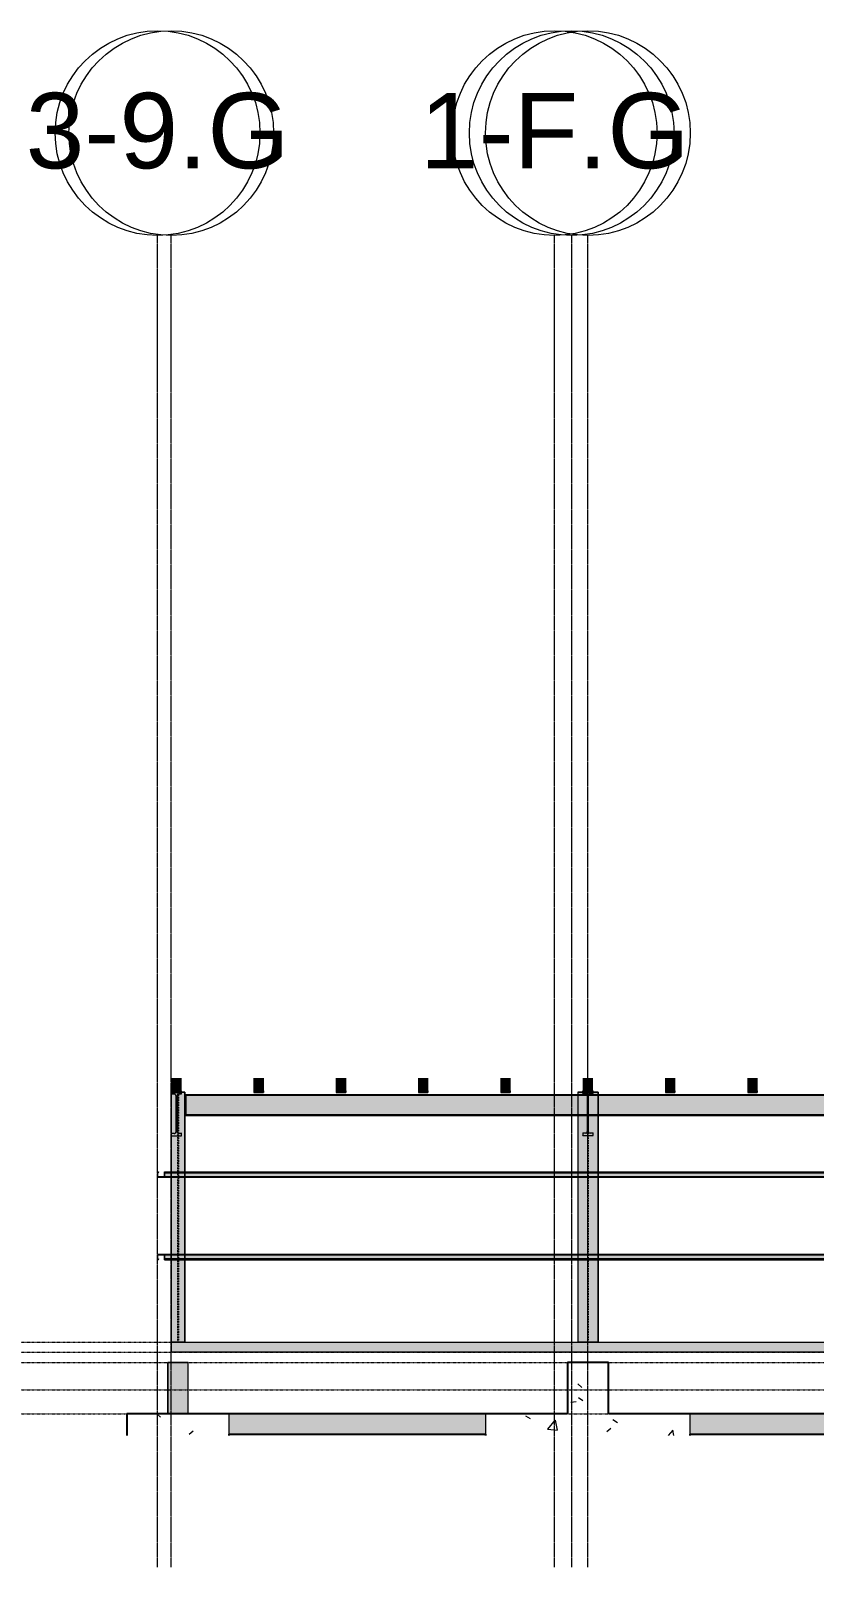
# Model space of a CAD drawing. Header units: inches. Extents: x 21954 to 47768, y -132 to 769.
# Drawn here: x 38841 to 39300, y -132 to 769 of the extents above; entities that cross this region are included whole.
import ezdxf

# ---------------------------------------------------------------- set-up
doc = ezdxf.new("R2010")
doc.units = ezdxf.units.IN
doc.header["$MEASUREMENT"] = 0
for name, pattern in [('Grid Line 1_2_', [0.875, 0.5, -0.125, 0.125, -0.125]), ('Grid Line 1_4_', [0.4375, 0.25, -0.0625, 0.0625, -0.0625]), ('Hidden 1_8_', [0.1875, 0.125, -0.0625])]:
    doc.linetypes.add(name, pattern=pattern)
for name, color, linetype, lineweight in [('A-FLOR-LEVL', 51, 'Continuous', 9), ('C-BLDG-PADS', 91, 'Continuous', 9), ('S-BEAM', 12, 'Continuous', 9), ('S-COLS', 52, 'Continuous', 9), ('S-FNDN', 32, 'Continuous', 9), ('S-GRID', 1, 'Continuous', 9), ('S-GRID-IDEN', 1, 'Continuous', 9)]:
    doc.layers.add(name, color=color, linetype=linetype, lineweight=lineweight)
doc.styles.add('Arial', font='arial.ttf', dxfattribs={"height": 44.258982})
pattern_1 = [(50, (22044.686, 94.936), (68.8574, -6.024), [7.2, -79.2]), (355, (22044.686, 94.936), (-13.32, 72.2107), [5.76, -63.36]), (100.451, (22050.424, 94.434), (55.5375, 66.1862), [6.119, -67.31]), (46.184, (22044.69, 114.14), (102.455, -15.8907), [10.8, -118.8]), (96.636, (22053.22, 112.81), (89.727, 93.5155), [9.179, -100.964]), (351.184, (22044.69, 114.14), (89.728, 93.515), [8.64, -95.04]), (21, (22054.286, 109.336), (57.3035, -38.6515), [7.2, -79.2]), (326, (22054.286, 109.336), (23.3584, 69.6146), [5.76, -63.36]), (71.451, (22059.06, 106.115), (80.662, 30.9626), [6.119, -67.31]), (37.5, (22044.686, 94.936), (1.16763, 31.95777), [3.168, -59.424, 3.168, -61.152, -63.6]), (37.5, (22044.686, 94.936), (1.16763, 31.95777), [-126.912, 3.168, -60.432]), (7.5, (22044.686, 94.936), (25.2549, 37.8634), [3.168, -33.504, 3.168, -57.984, -24.24]), (7.5, (22044.686, 94.936), (25.2549, 37.8634), [-97.824, 3.168, -21.072]), (327.5, (22023.278, 94.936), (51.24736, -2.1653), [3.168, -20.832, 3.168, -71.712, -99.36]), (327.5, (22023.278, 94.936), (51.24736, -2.1653), [-98.88, 3.168, -96.192]), (317.5, (22013.68, 94.936), (55.9863, 9.61), [3.168, -28.032, 3.168, -46.56, -70.56]), (317.5, (22013.68, 94.936), (55.9863, 9.61), [-80.928, 3.168, -67.392])]

# ---------------------------------------------------------------- blocks, each defined once
blk = doc.blocks.new('Grid - Grid Head - Circle-13776-Structural - Elevation - West')
at = {"layer": 'S-GRID-IDEN', "color": 250}
blk.add_circle((21143.8, 708.66), 60, dxfattribs=at)
blk = doc.blocks.new('Struct_Sports Complex_2015_rvt-4-Structural - Elevation - West')
at = {"layer": 'S-FNDN', "lineweight": 5, "transparency": 33554596}
blk.add_hatch(color=9, dxfattribs=at).paths.add_polyline_path([(20909.55, -42), (20909.55, -12), (20897.55, -12), (20897.55, -42)], flags=0)
at = {"layer": 'S-FNDN'}
h = blk.add_hatch(dxfattribs=at)
h.set_pattern_fill('FP_8', color=256, style=0, pattern_type=2)
h.set_pattern_definition(pattern_1)
h.paths.add_polyline_path([(21131.8, -42), (21155.8, -42), (21155.8, -12), (21131.8, -12)], flags=0)
h = blk.add_hatch(dxfattribs=at)
h.set_pattern_fill('FP_8', color=256, style=0, pattern_type=2)
h.set_pattern_definition(pattern_1)
h.paths.add_polyline_path([(20873.55, -54.82), (20933.55, -54.82), (20933.55, -42), (20873.55, -42)], flags=0)
h = blk.add_hatch(dxfattribs=at)
h.set_pattern_fill('FP_8', color=256, style=0, pattern_type=2)
h.set_pattern_definition(pattern_1)
h.paths.add_polyline_path([(20933.55, -54), (21083.8, -54), (21083.8, -42), (20933.55, -42)], flags=0)
h.paths.add_polyline_path([(22753.3, -54), (22753.3, -42), (22561.05, -42), (22561.05, -54), (22724.17, -54)], flags=0)
h.paths.add_polyline_path([(21325.05, -54), (21325.05, -42), (21203.8, -42), (21203.8, -54)], flags=0)
h.paths.add_polyline_path([(22414.3, -54), (22525.05, -54), (22525.05, -42), (22368.05, -42), (22368.05, -54)], flags=0)
h.paths.add_polyline_path([(21445.05, -54), (21566.3, -54), (21566.3, -42), (21445.05, -42)], flags=0)
h.paths.add_polyline_path([(22332.05, -54), (22332.05, -42), (22168.8, -42), (22168.8, -54), (22259.36, -54)], flags=0)
h.paths.add_polyline_path([(21686.3, -54), (21807.55, -54), (21807.55, -42), (21686.3, -42)], flags=0)
h.paths.add_polyline_path([(21949.49, -54), (22048.8, -54), (22048.8, -42), (21927.55, -42), (21927.55, -54)], flags=0)
h = blk.add_hatch(dxfattribs=at)
h.set_pattern_fill('FP_8', color=256, style=0, pattern_type=2)
h.set_pattern_definition(pattern_1)
h.paths.add_polyline_path([(21083.8, -54.82), (21203.8, -54.82), (21203.8, -42), (21083.8, -42), (21083.8, -54)], flags=0)
at = {"layer": 'A-FLOR-LEVL', "linetype": 'Grid Line 1_4_'}
for p, q in [((20313.23, 0), (22776.96, 0)), ((20313.23, -6), (22776.96, -6)), ((20313.23, -12), (22772.52, -12)), ((20313.23, -28), (22772.52, -28)), ((20313.23, -42), (22776.96, -42))]:
    blk.add_line(p, q, dxfattribs=at)
at = {"layer": 'S-FNDN', "color": 250}
for p, q in [((20897.55, -12), (20909.55, -12)), ((20897.55, -12), (20897.55, -42)), ((20909.55, -42), (20909.55, -12))]:
    blk.add_line(p, q, dxfattribs=at)
at = {"layer": 'S-FNDN', "color": 8}
for p, q in [((20909.55, -12), (20897.55, -12)), ((20897.55, -42), (20897.55, -12)), ((20909.55, -42), (20909.55, -12))]:
    blk.add_line(p, q, dxfattribs=at)
at = {"layer": 'S-FNDN', "color": 7, "lineweight": 25}
for p, q in [((21155.8, -12), (21131.8, -12)), ((21131.8, -12), (21131.8, -42)), ((21155.8, -42), (21155.8, -12)), ((20933.55, -42), (20873.55, -42)), ((20873.55, -42), (20873.55, -54.82)), ((21083.8, -42), (20933.55, -42)), ((21131.8, -42), (21083.8, -42)), ((21203.8, -42), (21155.8, -42)), ((21325.05, -42), (21203.8, -42)), ((20933.55, -54), (21083.8, -54)), ((20933.55, -54.82), (20933.55, -54)), ((21083.8, -54), (21083.8, -54.82)), ((21203.8, -54), (21325.05, -54)), ((21203.8, -54.82), (21203.8, -54))]:
    blk.add_line(p, q, dxfattribs=at)
at = {"layer": 'S-FNDN', "color": 254}
for p, q in [((20897.55, -42), (20909.55, -42)), ((20933.55, -54), (20933.55, -42)), ((21083.8, -42), (21083.8, -54)), ((21203.8, -54), (21203.8, -42))]:
    blk.add_line(p, q, dxfattribs=at)
at = {"layer": 'S-FNDN', "color": 253}
for p, q in [((20909.55, -42), (20897.55, -42)), ((21083.8, -42), (20933.55, -42)), ((21325.05, -42), (21203.8, -42)), ((20933.55, -54), (21083.8, -54)), ((21203.8, -54), (21325.05, -54))]:
    blk.add_line(p, q, dxfattribs=at)
at = {"layer": 'S-GRID', "linetype": 'Grid Line 1_4_'}
for p, q in [((20891.55, -132), (20891.55, 648.66)), ((20899.55, -132), (20899.55, 648.66)), ((21124.3, -132), (21124.3, 648.66)), ((21134.3, -132), (21134.3, 648.66)), ((21143.8, -132), (21143.8, 648.66))]:
    blk.add_line(p, q, dxfattribs=at)
at = {"layer": 'S-GRID-IDEN', "char_height": 44.259, "width": 106.38, "attachment_point": 2, "line_spacing_factor": 0.938532, "style": 'Arial', "bg_fill": 3, "box_fill_scale": 1.25, "bg_fill_color": 0, "bg_fill_transparency": 0}
for s, insert in [('3-9', (20899.54, 732.25)), ('3-8', (21143.79, 732.25))]:
    blk.add_mtext(s, dxfattribs=dict(at, insert=insert))
at = {"layer": 'S-GRID-IDEN', "char_height": 44.259, "attachment_point": 2, "line_spacing_factor": 0.938532, "style": 'Arial', "bg_fill": 3, "box_fill_scale": 1.25, "bg_fill_color": 0, "bg_fill_transparency": 0}
for s, insert, width in [('3-9.G', (20891.54, 732.25), 184.14), ('1-F', (21134.29, 732.25), 110.16)]:
    blk.add_mtext(s, dxfattribs=dict(at, insert=insert, width=width))
at = {"color": 10, "lineweight": 5}
for p in [(-252.25, 0), (-244.25, 0)]:
    blk.add_blockref('Grid - Grid Head - Circle-13776-Structural - Elevation - West', p, dxfattribs=at)
at = {"layer": 'S-GRID-IDEN', "insert": (21124.29, 732.25), "char_height": 44.259, "width": 187.92, "attachment_point": 2, "line_spacing_factor": 0.938532, "style": 'Arial', "bg_fill": 3, "box_fill_scale": 1.25, "bg_fill_color": 0, "bg_fill_transparency": 0}
blk.add_mtext('1-F.G', dxfattribs=at)
at = {"color": 10, "lineweight": 5}
for p in [(-19.5, 0), (-9.5, 0), (0, 0)]:
    blk.add_blockref('Grid - Grid Head - Circle-13776-Structural - Elevation - West', p, dxfattribs=at)
blk = doc.blocks.new('W-Wide Flange-Column - B3_F-V37-Structural - Elevation - West')
at = {"layer": 'S-COLS', "linetype": 'Hidden 1_8_'}
for p, q in [((21143.65, 146.25), (21143.65, 146.5)), ((21143.65, 99.73), (21143.65, 146.25)), ((21143.96, 146.5), (21143.96, 146.25)), ((21143.96, 146.25), (21143.96, 99.73)), ((21143.65, 96.88), (21143.65, 99.65)), ((21143.96, 99.65), (21143.96, 96.88)), ((21143.65, 51.3), (21143.65, 96.7)), ((21143.96, 96.7), (21143.96, 51.3)), ((21143.65, 48.35), (21143.65, 51.12)), ((21143.65, 0), (21143.65, 48.27)), ((21143.96, 51.12), (21143.96, 48.35)), ((21143.96, 48.27), (21143.96, 0))]:
    blk.add_line(p, q, dxfattribs=at)
blk = doc.blocks.new('W-Wide Flange - 8_ WIDE-V41-Structural - Elevation - West')
at = {"layer": 'S-BEAM', "transparency": 33554596}
h = blk.add_hatch(color=256, dxfattribs=at)
h.paths.add_polyline_path([(21146.8, 147.12), (21146.8, 147.25), (21146.55, 147.25), (21146.55, 147.12)], flags=0)
h.paths.add_polyline_path([(21140.8, 147.12), (21141.05, 147.13), (21141.05, 147.25), (21140.83, 147.25)], flags=0)
for points in [[(21142.99, 121.15), (21146.8, 121.15), (21146.8, 122.51), (21144.84, 122.54), (21144.44, 122.77), (21144.21, 123.16), (21144.18, 123.39), (21144.21, 145.11), (21144.49, 145.55), (21144.84, 145.73), (21145.77, 145.77), (21146.8, 145.77), (21146.8, 147.12), (21146.55, 147.04), (21146.55, 146.25), (21141.05, 146.25), (21141.05, 147.12), (21140.8, 147.12), (21140.8, 145.77), (21142.77, 145.73), (21143.17, 145.5), (21143.4, 145.05), (21143.43, 144.18), (21143.33, 123.01), (21143.11, 122.72), (21142.77, 122.54), (21142.54, 122.51), (21140.8, 122.51), (21140.8, 121.15), (21142.97, 121.15)], [(21145.77, 147.12), (21146.55, 147.12), (21146.55, 147.25), (21141.05, 147.25), (21141.05, 147.12)], [(21141.92, 146.25), (21142.97, 146.25), (21142.97, 146.5), (21143.66, 146.5), (21143.66, 146.25), (21143.95, 146.25), (21144.04, 146.5), (21144.64, 146.5), (21144.64, 146.25), (21146.55, 146.25), (21146.55, 147.12), (21141.05, 147.12), (21141.05, 146.25)], [(21142.54, 122.51), (21142.54, 122.59), (21140.8, 122.51)], [(21146.8, 122.51), (21146.8, 122.59), (21145.07, 122.51)]]:
    blk.add_hatch(color=256, dxfattribs=at).paths.add_polyline_path(points, flags=0)
h = blk.add_hatch(color=256, dxfattribs=at)
h.paths.add_polyline_path([(21144.49, 146.25), (21144.64, 146.25), (21144.64, 146.5), (21143.95, 146.5), (21144.04, 146.25), (21144.47, 146.25)], flags=0)
h.paths.add_polyline_path([(21142.97, 146.25), (21143.66, 146.25), (21143.57, 146.5), (21142.97, 146.5), (21142.97, 146.25)], flags=0)
at = {"layer": 'S-BEAM'}
for p, q in [((21140.8, 147.12), (21140.8, 147.25)), ((21141.05, 147.12), (21140.8, 147.12)), ((21140.8, 147.12), (21140.8, 146.5)), ((21140.8, 146.5), (21140.8, 145.77)), ((21140.8, 145.77), (21140.8, 145.89)), ((21140.8, 145.77), (21142.54, 145.77)), ((21146.55, 147.12), (21141.05, 147.12)), ((21143.43, 144.88), (21143.43, 144.7)), ((21143.43, 144.42), (21143.43, 144.31)), ((21143.43, 144.3), (21143.43, 133.73)), ((21144.18, 144.7), (21144.18, 144.88)), ((21144.18, 144.31), (21144.18, 144.42)), ((21144.18, 133.73), (21144.18, 144.3)), ((21145.07, 145.77), (21146.8, 145.77)), ((21146.8, 147.12), (21146.55, 147.12)), ((21146.8, 147.12), (21146.8, 147.25)), ((21146.8, 146.5), (21146.8, 147.12)), ((21146.8, 145.77), (21146.8, 146.5)), ((21146.8, 145.77), (21146.8, 145.89)), ((21143.43, 133.71), (21143.43, 133.59)), ((21143.43, 133.58), (21143.43, 133.46)), ((21143.43, 133.2), (21143.43, 132.85)), ((21143.43, 132.85), (21143.43, 123.39)), ((21144.18, 133.59), (21144.18, 133.71)), ((21144.18, 133.46), (21144.18, 133.58)), ((21144.18, 132.85), (21144.18, 133.2)), ((21144.18, 123.39), (21144.18, 132.85)), ((21140.8, 122.59), (21140.8, 122.51)), ((21140.8, 122.51), (21140.8, 121.15)), ((21142.54, 122.51), (21140.8, 122.51)), ((21140.8, 121.15), (21140.8, 121.23)), ((21140.8, 121.15), (21142.97, 121.15)), ((21142.99, 121.15), (21143.13, 121.15)), ((21143.17, 121.15), (21143.31, 121.15)), ((21143.66, 121.15), (21143.95, 121.15)), ((21144.32, 121.15), (21144.49, 121.15)), ((21144.52, 121.15), (21146.8, 121.15)), ((21146.8, 122.51), (21145.07, 122.51)), ((21146.8, 122.51), (21146.8, 122.59)), ((21146.8, 121.15), (21146.8, 122.51)), ((21146.8, 121.15), (21146.8, 121.23))]:
    blk.add_line(p, q, dxfattribs=at)
for centre, major_axis, start_param, end_param in [((21142.54, 144.88), (0.89, 0), 1.066636, 1.570796), ((21142.54, 144.88), (0.89, 0), 0.824593, 1.047198), ((21142.54, 144.88), (0.89, 0), 0.523599, 0.785398), ((21142.54, 144.88), (0.89, 0), 0.261799, 0.508781), ((21142.54, 144.88), (0.89, 0), 0, 0.200429), ((21145.07, 144.88), (0.89, 0), 2.941164, 3.141593), ((21145.07, 144.88), (0.89, 0), 2.629781, 2.879793), ((21145.07, 144.88), (0.89, 0), 2.356194, 2.617994), ((21145.07, 144.88), (0.89, 0), 2.094395, 2.276372), ((21145.07, 144.88), (0.89, 0), 1.570796, 2.074957), ((21142.54, 123.39), (0.89, 0), 4.712389, 5.21655), ((21142.54, 123.39), (0.89, 0), 5.246908, 5.452441), ((21142.54, 123.39), (0.89, 0), 5.498882, 5.759587), ((21142.54, 123.39), (-0.89, 0), 2.689525, 3.141593), ((21145.07, 123.39), (0.89, 0), 3.216804, 3.653405), ((21145.07, 123.39), (0.89, 0), 3.709281, 3.926991), ((21145.07, 123.39), (0.89, 0), 4.208228, 4.712389)]:
    blk.add_ellipse(centre, major_axis=major_axis, ratio=0.999133, start_param=start_param, end_param=end_param, dxfattribs=at)
blk = doc.blocks.new('Girt_C - 8_D-1111111-Structural - Elevation - West')
at = {"layer": 'S-BEAM', "transparency": 33554596}
for points in [[(22779.3, 99.2), (22779.3, 99.65), (20895.55, 99.65), (20895.55, 99.2), (22762.9, 99.2)], [(21804.65, 96.88), (22779.3, 96.88), (22779.3, 99.2), (20895.55, 99.2), (20895.55, 96.88), (21804.62, 96.88)]]:
    blk.add_hatch(color=256, dxfattribs=at).paths.add_polyline_path(points, flags=0)
at = {"layer": 'S-BEAM'}
for p, q in [((20895.55, 99.65), (20895.55, 99.73)), ((20895.55, 99.73), (21723, 99.73)), ((20895.55, 99.2), (20895.55, 99.65)), ((20895.55, 99.65), (20895.55, 99.25)), ((20895.55, 99.65), (21723, 99.65)), ((20895.55, 99.25), (21723, 99.25)), ((20895.55, 96.88), (20895.55, 99.2)), ((20895.55, 99.2), (20895.55, 96.88)), ((20895.55, 99.2), (21723, 99.2)), ((20895.55, 96.8), (20895.55, 96.88)), ((20895.55, 96.88), (21723, 96.88)), ((20895.55, 96.75), (20895.55, 96.7))]:
    blk.add_line(p, q, dxfattribs=at)
at = {"layer": 'S-BEAM', "lineweight": 15}
for p, q in [((20895.55, 96.8), (20895.55, 96.7)), ((22779.3, 96.8), (20895.55, 96.8)), ((20895.55, 96.7), (22779.3, 96.7))]:
    blk.add_line(p, q, dxfattribs=at)
blk = doc.blocks.new('W-Wide Flange-Column - B3_B-V43-Structural - Elevation - West')
at = {"layer": 'S-COLS', "linetype": 'Hidden 1_8_'}
for p, q in [((20903.4, 146.25), (20903.4, 146.5)), ((20903.4, 99.73), (20903.4, 146.25)), ((20903.71, 146.5), (20903.71, 146.25)), ((20903.71, 146.25), (20903.71, 99.73)), ((20903.4, 96.88), (20903.4, 99.65)), ((20903.71, 99.65), (20903.71, 96.88)), ((20903.4, 51.3), (20903.4, 96.7)), ((20903.71, 96.7), (20903.71, 51.3)), ((20903.4, 48.35), (20903.4, 51.12)), ((20903.4, 0), (20903.4, 48.27)), ((20903.71, 51.12), (20903.71, 48.35)), ((20903.71, 48.27), (20903.71, 0))]:
    blk.add_line(p, q, dxfattribs=at)
blk = doc.blocks.new('W-Wide Flange - 8_ WIDE-1169469-Structural - Elevation - West')
at = {"layer": 'S-BEAM', "transparency": 33554596}
h = blk.add_hatch(color=256, dxfattribs=at)
h.paths.add_polyline_path([(20905.55, 146.82), (20905.55, 147.25), (20905.55, 147.25), (20905.3, 147.23), (20905.3, 146.82)], flags=0)
h.paths.add_polyline_path([(20899.55, 146.82), (20899.8, 146.84), (20899.8, 147.25), (20899.64, 147.25)], flags=0)
for points in [[(20902.74, 120.84), (20905.55, 120.84), (20905.55, 122.2), (20903.41, 122.31), (20903.19, 122.46), (20902.96, 122.86), (20902.93, 123.09), (20902.96, 144.8), (20903.19, 145.2), (20903.68, 145.45), (20904.39, 145.46), (20905.55, 145.46), (20905.55, 146.82), (20905.3, 146.74), (20905.3, 146.25), (20899.8, 146.25), (20899.8, 146.82), (20899.55, 146.82), (20899.55, 145.46), (20901.52, 145.43), (20901.92, 145.2), (20902.15, 144.8), (20902.18, 144.57), (20902.15, 122.86), (20901.92, 122.46), (20901.52, 122.23), (20901.29, 122.2), (20899.55, 122.2), (20899.55, 120.84), (20902.72, 120.84)], [(20903.68, 146.82), (20905.3, 146.82), (20905.3, 147.25), (20899.8, 147.25), (20899.8, 146.82)], [(20904.82, 146.25), (20905.3, 146.25), (20905.3, 146.82), (20899.8, 146.82), (20899.8, 146.25), (20902.72, 146.25), (20902.72, 146.5), (20903.41, 146.5), (20903.41, 146.25), (20903.7, 146.25), (20903.79, 146.5), (20904.39, 146.42), (20904.39, 146.25), (20904.75, 146.25)], [(20901.29, 122.2), (20901.29, 122.59), (20899.58, 122.59), (20899.55, 122.2)], [(20903.94, 122.2), (20905.55, 122.23), (20905.55, 122.59), (20903.84, 122.59), (20903.92, 122.2)]]:
    blk.add_hatch(color=256, dxfattribs=at).paths.add_polyline_path(points, flags=0)
h = blk.add_hatch(color=256, dxfattribs=at)
h.paths.add_polyline_path([(20904.24, 146.25), (20904.39, 146.25), (20904.39, 146.5), (20903.7, 146.5), (20903.79, 146.25), (20904.22, 146.25)], flags=0)
h.paths.add_polyline_path([(20902.72, 146.25), (20903.41, 146.25), (20903.32, 146.5), (20902.72, 146.5), (20902.72, 146.25)], flags=0)
h = blk.add_hatch(color=256, dxfattribs=at)
h.paths.add_polyline_path([(20901.29, 122.2), (20901.52, 122.32), (20901.52, 122.62), (20901.29, 122.53), (20901.29, 122.23)], flags=0)
h.paths.add_polyline_path([(20901.92, 122.46), (20902.06, 122.65), (20902.06, 123.04), (20901.92, 122.85)], flags=0)
h.paths.add_polyline_path([(20901.73, 122.32), (20901.92, 122.46), (20901.92, 122.85), (20901.92, 122.85), (20901.74, 122.71)], flags=0)
h.paths.add_polyline_path([(20901.52, 122.23), (20901.73, 122.32), (20901.73, 122.71), (20901.52, 122.55), (20901.52, 122.32)], flags=0)
h = blk.add_hatch(color=256, dxfattribs=at)
h.paths.add_polyline_path([(20903.82, 122.2), (20903.74, 122.6), (20903.59, 122.62), (20903.7, 122.22), (20903.81, 122.2)], flags=0)
h.paths.add_polyline_path([(20903.19, 122.46), (20903.08, 122.99), (20903.05, 123.03), (20903.08, 122.6)], flags=0)
h.paths.add_polyline_path([(20903.37, 122.32), (20903.32, 122.75), (20903.19, 122.85), (20903.21, 122.45), (20903.37, 122.33)], flags=0)
h.paths.add_polyline_path([(20903.59, 122.23), (20903.59, 122.62), (20903.38, 122.71), (20903.41, 122.31)], flags=0)
at = {"layer": 'S-BEAM'}
for p, q in [((20899.55, 146.82), (20899.55, 147.25)), ((20899.8, 146.82), (20899.55, 146.82)), ((20899.55, 146.82), (20899.55, 146.5)), ((20899.55, 146.5), (20899.55, 145.46)), ((20899.55, 145.46), (20899.55, 145.89)), ((20899.55, 145.46), (20901.29, 145.46)), ((20905.3, 146.82), (20899.8, 146.82)), ((20902.18, 144.57), (20902.18, 123.09)), ((20902.93, 123.09), (20902.93, 144.57)), ((20903.92, 145.46), (20904.04, 145.46)), ((20904.04, 145.46), (20904.24, 145.46)), ((20904.24, 145.46), (20905.55, 145.46)), ((20905.55, 146.82), (20905.3, 146.82)), ((20905.55, 146.82), (20905.55, 147.25)), ((20905.55, 146.5), (20905.55, 146.82)), ((20905.55, 145.46), (20905.55, 146.5)), ((20905.55, 145.46), (20905.55, 145.89)), ((20899.55, 122.59), (20899.55, 122.2)), ((20899.55, 122.2), (20899.55, 120.84)), ((20901.29, 122.2), (20899.55, 122.2)), ((20899.55, 120.84), (20899.55, 121.23)), ((20899.55, 120.84), (20902.72, 120.84)), ((20902.74, 120.84), (20902.88, 120.84)), ((20902.92, 120.84), (20903.06, 120.84)), ((20903.41, 120.84), (20903.68, 120.84)), ((20904.24, 122.2), (20904.07, 122.2)), ((20904.07, 120.84), (20904.24, 120.84)), ((20905.55, 122.2), (20904.27, 122.2)), ((20904.27, 120.84), (20905.55, 120.84)), ((20905.55, 122.2), (20905.55, 122.59)), ((20905.55, 120.84), (20905.55, 122.2)), ((20905.55, 120.84), (20905.55, 121.23))]:
    blk.add_line(p, q, dxfattribs=at)
for centre, major_axis, start_param, end_param in [((20901.29, 144.57), (0.89, 0), 1.308997, 1.570796), ((20901.29, 144.57), (0.89, 0), 1.047198, 1.308997), ((20901.29, 144.57), (0.89, 0), 0.785398, 1.047198), ((20901.29, 144.57), (0.89, 0), 0.523599, 0.785398), ((20901.29, 144.57), (0.89, 0), 0.261799, 0.523599), ((20901.29, 144.57), (0.89, 0), 0, 0.261799), ((20903.82, 144.57), (0.89, 0), 2.617994, 3.141593), ((20903.82, 144.57), (0.89, 0), 2.356194, 2.586918), ((20903.82, 144.57), (0.89, 0), 2.175583, 2.353715), ((20903.82, 144.57), (0.89, 0), 1.728293, 2.051136), ((20901.29, 123.09), (0.89, 0), 4.712389, 5.235988), ((20901.29, 123.09), (0.89, 0), 5.235988, 5.497787), ((20901.29, 123.09), (0.89, 0), 5.497787, 5.759587), ((20901.29, 123.09), (-0.89, 0), 2.617994, 3.141593), ((20903.82, 123.09), (0.89, 0), 3.141593, 3.403392), ((20903.82, 123.09), (0.89, 0), 3.403392, 3.665191), ((20903.82, 123.09), (0.89, 0), 3.732142, 3.926991), ((20903.82, 123.09), (0.89, 0), 4.23205, 4.554892)]:
    blk.add_ellipse(centre, major_axis=major_axis, ratio=0.999133, start_param=start_param, end_param=end_param, dxfattribs=at)
blk = doc.blocks.new('W-Wide Flange - W12X19-1098423-Structural - Elevation - West')
at = {"layer": 'S-BEAM', "transparency": 33554596}
for points in [[(22762.9, 144.7), (22778.8, 144.7), (22778.8, 145.05), (20908.05, 145.05), (20908.05, 144.7), (22724.17, 144.7)], [(20908.05, 144.18), (22778.8, 144.18), (22778.8, 144.7), (20908.05, 144.63), (20908.05, 144.31)], [(22778.8, 133.73), (22778.8, 144.18), (20908.05, 144.18), (20908.05, 133.73), (22762.9, 133.73)], [(21620.25, 133.2), (22778.8, 133.27), (22778.8, 133.73), (20908.05, 133.73), (20908.05, 133.2), (21600.89, 133.2)], [(22762.9, 132.85), (22778.8, 132.85), (22778.8, 133.2), (20908.05, 133.2), (20908.05, 132.85), (22724.17, 132.85)]]:
    blk.add_hatch(color=256, dxfattribs=at).paths.add_polyline_path(points, flags=0)
at = {"layer": 'S-BEAM'}
for p, q in [((20908.05, 144.7), (20908.05, 145.05)), ((20908.05, 145.05), (20908.05, 144.7)), ((20908.05, 145.05), (21137.8, 145.05)), ((20908.05, 145.05), (21137.8, 145.05)), ((20908.05, 144.18), (20908.05, 144.7)), ((20908.05, 144.7), (20908.05, 144.18)), ((20908.05, 144.7), (21137.8, 144.7)), ((20908.05, 144.7), (21137.8, 144.7)), ((20908.05, 133.73), (20908.05, 144.18)), ((20908.05, 144.18), (20908.05, 133.73)), ((21137.8, 145.05), (21149.8, 145.05)), ((21137.8, 145.05), (21149.8, 145.05)), ((21137.8, 144.7), (21149.8, 144.7)), ((21137.8, 144.7), (21149.8, 144.7)), ((21149.8, 145.05), (21379.05, 145.05)), ((21149.8, 145.05), (21379.05, 145.05)), ((21149.8, 144.7), (21379.05, 144.7)), ((21149.8, 144.7), (21379.05, 144.7)), ((20908.05, 133.2), (20908.05, 133.73)), ((20908.05, 133.73), (20908.05, 133.2)), ((20908.05, 133.2), (20908.05, 132.85)), ((20908.05, 132.85), (20908.05, 133.2)), ((21137.8, 133.2), (20908.05, 133.2)), ((20908.05, 133.2), (21137.8, 133.2)), ((20908.05, 132.85), (21137.8, 132.85)), ((20908.05, 132.85), (21137.8, 132.85)), ((21149.8, 133.2), (21137.8, 133.2)), ((21137.8, 133.2), (21149.8, 133.2)), ((21137.8, 132.85), (21149.8, 132.85)), ((21137.8, 132.85), (21149.8, 132.85)), ((21379.05, 133.2), (21149.8, 133.2)), ((21149.8, 133.2), (21379.05, 133.2)), ((21149.8, 132.85), (21379.05, 132.85)), ((21149.8, 132.85), (21379.05, 132.85))]:
    blk.add_line(p, q, dxfattribs=at)
blk = doc.blocks.new('Girt_C - 8_D-1076703-Structural - Elevation - West')
at = {"layer": 'S-BEAM', "transparency": 33554596}
h = blk.add_hatch(color=256, dxfattribs=at)
h.paths.add_polyline_path([(20898.98, 48.27), (20899.55, 48.8), (20899.44, 48.8), (20898.91, 48.35)], flags=0)
h.paths.add_polyline_path([(20892.13, 48.27), (20892.2, 48.35), (20891.66, 48.8), (20891.55, 48.75)], flags=0)
at = {"layer": 'S-BEAM'}
for p, q in [((20891.55, 51.12), (20891.55, 48.75)), ((20891.55, 48.75), (20892.13, 48.27)), ((20891.66, 48.8), (20891.66, 51.12)), ((20892.2, 48.35), (20891.66, 48.8)), ((20895.55, 51.3), (20891.74, 51.3)), ((20891.74, 51.2), (20895.55, 51.2)), ((20892.13, 48.27), (20892.2, 48.35)), ((20899.37, 51.3), (20895.55, 51.3)), ((20895.55, 51.2), (20899.37, 51.2)), ((20899.44, 48.8), (20898.91, 48.35)), ((20898.91, 48.35), (20898.98, 48.27)), ((20899.08, 48.35), (20899.55, 48.75)), ((20899.44, 51.12), (20899.44, 48.8)), ((20899.55, 48.8), (20899.55, 51.12))]:
    blk.add_line(p, q, dxfattribs=at)
for centre, radius, start, end in [((20891.74, 51.12), 0.188, 90, 180), ((20891.74, 51.12), 0.0782, 90, 176.95764), ((20899.37, 51.12), 0.187, 45, 90), ((20899.37, 51.12), 0.0782, 2.12272, 90)]:
    blk.add_arc(centre, radius, start, end, dxfattribs=at)
blk = doc.blocks.new('Girt_C - 8_D-1116926-Structural - Elevation - West')
at = {"layer": 'S-BEAM', "transparency": 33554596}
h = blk.add_hatch(color=256, dxfattribs=at)
h.paths.add_polyline_path([(20899.44, 96.88), (20899.55, 96.88), (20899.55, 99.25), (20899.44, 99.2)], flags=0)
h.paths.add_polyline_path([(20891.66, 96.88), (20891.66, 99.2), (20891.55, 99.25), (20891.55, 96.88)], flags=0)
at = {"layer": 'S-BEAM'}
for p, q in [((20892.13, 99.73), (20891.55, 99.25)), ((20891.55, 99.25), (20891.55, 96.88)), ((20891.66, 99.2), (20892.2, 99.65)), ((20891.66, 96.88), (20891.66, 99.2)), ((20892.2, 99.65), (20892.13, 99.73)), ((20898.98, 99.73), (20898.91, 99.65)), ((20898.91, 99.65), (20899.44, 99.2)), ((20899.55, 99.25), (20899.08, 99.65)), ((20899.44, 99.2), (20899.44, 96.88)), ((20899.55, 96.88), (20899.55, 99.2)), ((20895.55, 96.8), (20891.74, 96.8)), ((20891.74, 96.7), (20895.55, 96.7)), ((20899.37, 96.8), (20895.55, 96.8)), ((20895.55, 96.7), (20899.37, 96.7))]:
    blk.add_line(p, q, dxfattribs=at)
for centre, radius, start, end in [((20891.74, 96.88), 0.188, 180, 270), ((20891.74, 96.88), 0.0782, 182.12272, 270), ((20899.37, 96.88), 0.0782, 270, 356.95764), ((20899.37, 96.88), 0.188, 270, 315)]:
    blk.add_arc(centre, radius, start, end, dxfattribs=at)
blk = doc.blocks.new('Girt_C - 8_D-1149073-Structural - Elevation - West')
at = {"layer": 'S-BEAM', "transparency": 33554596}
for points in [[(21723.64, 48.8), (21731, 48.8), (21731, 51.12), (20895.55, 51.12), (20895.55, 48.8), (21723.53, 48.8)], [(21731, 48.35), (21731, 48.8), (20895.55, 48.8), (20895.55, 48.35), (21730.89, 48.35)], [(21730.64, 51.12), (21723, 51.2), (21730.61, 51.12)]]:
    blk.add_hatch(color=256, dxfattribs=at).paths.add_polyline_path(points, flags=0)
at = {"layer": 'S-BEAM', "lineweight": 15}
for p, q in [((20895.55, 51.3), (20895.55, 51.2)), ((21731, 51.3), (20895.55, 51.3)), ((20895.55, 51.2), (21731, 51.2)), ((21731, 51.2), (21731, 51.3))]:
    blk.add_line(p, q, dxfattribs=at)
at = {"layer": 'S-BEAM'}
for p, q in [((20895.55, 51.3), (20895.55, 51.28)), ((20895.55, 51.28), (20895.55, 51.21)), ((20895.55, 51.21), (20895.55, 51.12)), ((20895.55, 51.12), (20895.55, 51.2)), ((20895.55, 48.8), (20895.55, 51.12)), ((20895.55, 51.12), (20895.55, 48.8)), ((20895.55, 51.12), (21723, 51.12)), ((20895.55, 48.35), (20895.55, 48.8)), ((20895.55, 48.8), (21723, 48.8)), ((20895.55, 48.75), (20895.55, 48.35)), ((21723, 48.75), (20895.55, 48.75)), ((20895.55, 48.27), (20895.55, 48.35)), ((20895.55, 48.35), (21723, 48.35)), ((20895.55, 48.27), (21723, 48.27)), ((21723, 51.12), (21723.35, 51.12)), ((21723, 48.8), (21723.35, 48.8)), ((21723.35, 48.75), (21723, 48.75)), ((21723, 48.35), (21723.35, 48.35)), ((21723, 48.27), (21723.35, 48.27)), ((21723.35, 48.35), (21730.65, 48.35)), ((21723.35, 48.27), (21730.65, 48.27)), ((21723.53, 51.12), (21723.64, 51.12)), ((21723.53, 48.8), (21723.64, 48.8)), ((21723.64, 48.75), (21723.53, 48.75)), ((21723.7, 51.12), (21730.42, 51.12)), ((21723.7, 48.8), (21730.42, 48.8)), ((21730.42, 48.75), (21723.7, 48.75)), ((21730.65, 51.12), (21731, 51.12)), ((21730.65, 48.8), (21731, 48.8)), ((21731, 48.75), (21730.65, 48.75)), ((21730.65, 48.35), (21731, 48.35)), ((21730.65, 48.27), (21731, 48.27)), ((21731, 51.21), (21731, 51.3)), ((21731, 51.12), (21731, 51.21)), ((21731, 51.2), (21731, 51.19)), ((21731, 51.19), (21731, 51.16)), ((21731, 51.16), (21731, 51.12)), ((21731, 48.8), (21731, 51.12)), ((21731, 51.12), (21731, 48.8)), ((21731, 48.8), (21731, 48.35)), ((21731, 48.35), (21731, 48.75)), ((21731, 48.35), (21731, 48.27))]:
    blk.add_line(p, q, dxfattribs=at)
blk = doc.blocks.new('Dimension Lumber - 5_5 x 7_5 Glulam-1165140-Structural - Elevation - West')
at = {"layer": 'S-BEAM', "transparency": 33554596}
for points in [[(22492.05, 153.76), (22497.55, 153.76), (22497.55, 154.76), (22492.05, 154.76)], [(22492.05, 146.25), (22497.55, 146.25), (22497.55, 153.76), (22492.05, 153.76)]]:
    blk.add_hatch(color=256, dxfattribs=at).paths.add_polyline_path(points, flags=0)
at = {"layer": 'S-BEAM'}
for p, q in [((22492.05, 154.76), (22492.05, 153.76)), ((22497.55, 153.76), (22497.55, 154.76)), ((22492.05, 147.25), (22492.05, 146.25)), ((22497.55, 147.25), (22497.55, 146.25))]:
    blk.add_line(p, q, dxfattribs=at)
at = {"layer": 'S-BEAM', "lineweight": 15}
for p, q in [((22497.55, 153.76), (22492.05, 153.76)), ((22492.05, 153.76), (22492.05, 146.25)), ((22497.55, 146.25), (22497.55, 153.76)), ((22492.05, 146.25), (22497.55, 146.25))]:
    blk.add_line(p, q, dxfattribs=at)
blk = doc.blocks.new('Dimension Lumber - 5_5 x 7_5 Glulam-V49-Structural - Elevation - West')
at = {"layer": 'S-BEAM', "transparency": 33554596}
for points in [[(22111.55, 153.76), (22111.55, 154.76), (22106.05, 154.76), (22106.05, 153.76)], [(22111.55, 146.25), (22111.55, 153.76), (22106.05, 153.76), (22106.05, 146.25), (22109.27, 146.25)]]:
    blk.add_hatch(color=256, dxfattribs=at).paths.add_polyline_path(points, flags=0)
at = {"layer": 'S-BEAM'}
for p, q in [((22106.05, 154.76), (22106.05, 153.76)), ((22111.55, 153.76), (22111.55, 154.76)), ((22106.05, 147.25), (22106.05, 146.5)), ((22106.05, 146.46), (22106.05, 146.25)), ((22111.55, 147.25), (22111.55, 147.12)), ((22111.55, 147.09), (22111.55, 146.5)), ((22111.55, 146.46), (22111.55, 146.25))]:
    blk.add_line(p, q, dxfattribs=at)
at = {"layer": 'S-BEAM', "lineweight": 15}
for p, q in [((22111.55, 153.76), (22106.05, 153.76)), ((22106.05, 153.76), (22106.05, 146.25)), ((22111.55, 146.25), (22111.55, 153.76)), ((22106.05, 146.25), (22111.55, 146.25))]:
    blk.add_line(p, q, dxfattribs=at)
blk = doc.blocks.new('Dimension Lumber - 5_5 x 7_5 Glulam-V51-Structural - Elevation - West')
at = {"layer": 'S-BEAM', "transparency": 33554596}
for points in [[(20899.8, 153.76), (20905.3, 153.76), (20905.3, 154.76), (20899.8, 154.76)], [(20899.8, 146.25), (20905.3, 146.25), (20905.3, 153.76), (20899.8, 153.76)]]:
    blk.add_hatch(color=256, dxfattribs=at).paths.add_polyline_path(points, flags=0)
at = {"layer": 'S-BEAM'}
for p, q in [((20899.8, 154.76), (20899.8, 153.76)), ((20905.3, 153.76), (20905.3, 154.76)), ((20899.8, 147.25), (20899.8, 146.82)), ((20899.8, 146.78), (20899.8, 146.5)), ((20899.8, 146.46), (20899.8, 146.25)), ((20905.3, 147.25), (20905.3, 146.82)), ((20905.3, 146.78), (20905.3, 146.5)), ((20905.3, 146.46), (20905.3, 146.25))]:
    blk.add_line(p, q, dxfattribs=at)
at = {"layer": 'S-BEAM', "lineweight": 15}
for p, q in [((20905.3, 153.76), (20899.8, 153.76)), ((20899.8, 153.76), (20899.8, 146.25)), ((20905.3, 146.25), (20905.3, 153.76)), ((20899.8, 146.25), (20905.3, 146.25))]:
    blk.add_line(p, q, dxfattribs=at)
blk = doc.blocks.new('Grid - Grid Head - Circle-14747-Structural - Elevation - West')
at = {"layer": 'S-GRID-IDEN'}
blk.add_circle((21143.8, 708.66), 60, dxfattribs=at)

msp = doc.modelspace()

# ---------------------------------------------------------------- hatches: boundary and pattern name
at = {"layer": 'C-BLDG-PADS', "lineweight": 5, "transparency": 33554596}
msp.add_hatch(color=256, dxfattribs=at).paths.add_polyline_path([(40747.66, -6), (40814.3, -6), (40814.3, 0), (38923.05, 0), (38923.05, -6), (40592.73, -6)], flags=0)
at = {"layer": 'S-COLS', "lineweight": 5, "transparency": 33554596}
for points in [[(38931.05, 0), (38931.05, 146.5), (38928.8, 146.5), (38928.8, 146.25), (38923.3, 146.25), (38923.3, 146.5), (38923.05, 146.5), (38923.05, 0)], [(38926.22, 0), (38926.22, 146.25), (38923.3, 146.25), (38923.3, 146.5), (38923.05, 146.5), (38923.05, 0)], [(38923.3, 146.25), (38928.8, 146.25), (38928.8, 146.5), (38923.3, 146.5)], [(38926.22, 146.25), (38926.22, 146.5), (38923.3, 146.5), (38923.3, 146.25)], [(38926.91, 146.25), (38926.81, 146.5), (38926.22, 146.5), (38926.22, 146.25), (38926.87, 146.25)], [(38926.22, 0), (38926.91, 0), (38926.81, 146.25), (38926.22, 146.25), (38926.22, 20.2)], [(38927.2, 146.25), (38927.89, 146.25), (38927.89, 146.5), (38927.2, 146.5)], [(38927.89, 0), (38927.89, 146.25), (38927.2, 146.25), (38927.29, 0), (38927.71, 0)], [(38928.8, 146.25), (38928.8, 146.5), (38927.89, 146.5), (38927.89, 146.25)], [(38931.05, 0), (38931.05, 146.5), (38928.8, 146.5), (38928.8, 146.25), (38927.89, 146.25), (38927.89, 0)], [(39173.3, 0), (39173.3, 146.5), (39170.05, 146.5), (39170.05, 146.25), (39164.55, 146.25), (39164.55, 146.5), (39161.3, 146.5), (39161.3, 0)], [(39166.47, 0), (39166.47, 146.25), (39164.55, 146.25), (39164.55, 146.5), (39161.3, 146.5), (39161.3, 0)], [(39164.55, 146.25), (39170.05, 146.25), (39170.05, 146.5), (39164.55, 146.5)], [(39166.47, 146.25), (39166.47, 146.5), (39164.55, 146.5), (39164.55, 146.25)], [(39167.12, 146.25), (39167.16, 146.25), (39167.06, 146.5), (39166.47, 146.5), (39166.47, 146.25), (39167.06, 146.25)], [(39166.61, 0), (39167.16, 0), (39167.06, 146.25), (39166.47, 146.25), (39166.47, 0)], [(39167.45, 146.25), (39168.14, 146.25), (39168.14, 146.5), (39167.45, 146.5)], [(39167.96, 0), (39168.14, 0), (39168.14, 146.25), (39167.45, 146.25), (39167.54, 0), (39167.79, 0)], [(39170.05, 146.25), (39170.05, 146.5), (39168.14, 146.5), (39168.14, 146.25), (39169.26, 146.25)], [(39173.3, 0), (39173.3, 146.5), (39170.05, 146.5), (39170.05, 146.25), (39168.14, 146.25), (39168.14, 0)]]:
    msp.add_hatch(color=256, dxfattribs=at).paths.add_polyline_path(points, flags=0)

# ---------------------------------------------------------------- linework, layer by layer
at = {"layer": 'C-BLDG-PADS'}
for p, q in [((38923.05, 0), (40814.3, 0)), ((38923.05, 0), (38923.05, -6)), ((40814.3, -6), (38923.05, -6))]:
    msp.add_line(p, q, dxfattribs=at)
at = {"layer": 'S-COLS'}
for p, q in [((38923.05, 146.5), (38923.05, 99.73)), ((38923.05, 146.5), (38923.05, 99.73)), ((38923.05, 146.5), (38923.05, 99.73)), ((38923.05, 146.5), (38923.05, 99.73)), ((38923.05, 146.5), (38923.3, 146.5)), ((38923.3, 146.5), (38923.05, 146.5)), ((38923.05, 146.5), (38923.3, 146.5)), ((38923.3, 146.5), (38923.05, 146.5)), ((38923.3, 146.5), (38926.22, 146.5)), ((38926.22, 146.5), (38923.3, 146.5)), ((38923.3, 146.5), (38926.22, 146.5)), ((38928.8, 146.5), (38923.3, 146.5)), ((38926.22, 146.5), (38926.81, 146.5)), ((38926.91, 146.5), (38926.22, 146.5)), ((38926.22, 146.5), (38926.91, 146.5)), ((38926.91, 146.5), (38927.18, 146.5)), ((38927.2, 146.5), (38927.89, 146.5)), ((38927.89, 146.5), (38927.2, 146.5)), ((38927.29, 146.5), (38927.89, 146.5)), ((38927.89, 146.5), (38928.8, 146.5)), ((38927.89, 146.5), (38928.8, 146.5)), ((38928.8, 146.5), (38927.89, 146.5)), ((38928.8, 146.5), (38931.05, 146.5)), ((38931.05, 146.5), (38928.8, 146.5)), ((38928.8, 146.5), (38931.05, 146.5)), ((38931.05, 146.5), (38928.8, 146.5)), ((38931.05, 146.5), (38931.05, 99.73)), ((38931.05, 146.5), (38931.05, 99.73)), ((38931.05, 99.73), (38931.05, 146.5)), ((38931.05, 99.73), (38931.05, 146.5)), ((39161.3, 146.5), (39161.3, 99.73)), ((39161.3, 146.5), (39161.3, 99.73)), ((39161.3, 146.5), (39161.3, 145.05)), ((39161.3, 146.5), (39161.3, 145.05)), ((39161.3, 146.5), (39164.55, 146.5)), ((39164.55, 146.5), (39161.3, 146.5)), ((39161.3, 146.5), (39164.55, 146.5)), ((39164.55, 146.5), (39161.3, 146.5)), ((39161.3, 145.05), (39161.3, 144.7)), ((39161.3, 145.05), (39161.3, 144.7)), ((39161.3, 144.42), (39161.3, 144.31)), ((39161.3, 144.42), (39161.3, 144.31)), ((39161.3, 144.3), (39161.3, 133.73)), ((39161.3, 144.3), (39161.3, 133.73)), ((39164.55, 146.5), (39166.47, 146.5)), ((39166.47, 146.5), (39164.55, 146.5)), ((39164.55, 146.5), (39166.47, 146.5)), ((39170.05, 146.5), (39164.55, 146.5)), ((39166.47, 146.5), (39167.06, 146.5)), ((39167.06, 146.5), (39166.47, 146.5)), ((39166.47, 146.5), (39166.81, 146.5)), ((39166.81, 146.5), (39167.06, 146.5)), ((39167.16, 146.5), (39167.06, 146.5)), ((39167.06, 146.5), (39167.16, 146.5)), ((39167.16, 146.5), (39167.45, 146.5)), ((39167.45, 146.5), (39167.54, 146.5)), ((39167.54, 146.5), (39167.45, 146.5)), ((39167.54, 146.5), (39168.14, 146.5)), ((39167.54, 146.5), (39167.79, 146.5)), ((39167.79, 146.5), (39167.54, 146.5)), ((39167.79, 146.5), (39168.14, 146.5)), ((39168.14, 146.5), (39167.79, 146.5)), ((39168.14, 146.5), (39170.05, 146.5)), ((39168.14, 146.5), (39170.05, 146.5)), ((39170.05, 146.5), (39168.14, 146.5)), ((39170.05, 146.5), (39173.3, 146.5)), ((39173.3, 146.5), (39170.05, 146.5)), ((39170.05, 146.5), (39173.3, 146.5)), ((39173.3, 146.5), (39170.05, 146.5)), ((39173.3, 146.5), (39173.3, 99.73)), ((39173.3, 146.5), (39173.3, 99.73)), ((39173.3, 145.05), (39173.3, 146.5)), ((39173.3, 145.05), (39173.3, 146.5)), ((39173.3, 144.7), (39173.3, 145.05)), ((39173.3, 144.7), (39173.3, 145.05)), ((39173.3, 144.31), (39173.3, 144.42)), ((39173.3, 144.31), (39173.3, 144.42)), ((39173.3, 133.73), (39173.3, 144.3)), ((39173.3, 133.73), (39173.3, 144.3)), ((39161.3, 133.71), (39161.3, 133.59)), ((39161.3, 133.71), (39161.3, 133.59)), ((39161.3, 133.58), (39161.3, 133.46)), ((39161.3, 133.58), (39161.3, 133.46)), ((39161.3, 133.2), (39161.3, 132.85)), ((39161.3, 133.2), (39161.3, 132.85)), ((39161.3, 132.85), (39161.3, 99.73)), ((39161.3, 132.85), (39161.3, 99.73)), ((39173.3, 133.59), (39173.3, 133.71)), ((39173.3, 133.59), (39173.3, 133.71)), ((39173.3, 133.46), (39173.3, 133.57)), ((39173.3, 133.46), (39173.3, 133.57)), ((39173.3, 132.85), (39173.3, 133.2)), ((39173.3, 132.85), (39173.3, 133.2)), ((39173.3, 99.73), (39173.3, 132.85)), ((39173.3, 99.73), (39173.3, 132.85)), ((38923.05, 99.65), (38923.05, 96.88)), ((38923.05, 99.65), (38923.05, 96.88)), ((38923.05, 99.65), (38923.05, 99.25)), ((38923.05, 99.65), (38923.05, 99.25)), ((38923.05, 99.2), (38923.05, 96.88)), ((38923.05, 99.2), (38923.05, 96.88)), ((38931.05, 99.65), (38931.05, 96.88)), ((38931.05, 99.65), (38931.05, 96.88)), ((38931.05, 96.88), (38931.05, 99.65)), ((38931.05, 96.88), (38931.05, 99.65)), ((39161.3, 99.65), (39161.3, 96.88)), ((39161.3, 99.65), (39161.3, 96.88)), ((39161.3, 99.65), (39161.3, 96.88)), ((39161.3, 99.65), (39161.3, 96.88)), ((39173.3, 99.65), (39173.3, 96.88)), ((39173.3, 99.65), (39173.3, 96.88)), ((39173.3, 96.88), (39173.3, 99.65)), ((39173.3, 96.88), (39173.3, 99.65)), ((38923.05, 96.7), (38923.05, 51.3)), ((38923.05, 96.7), (38923.05, 51.3)), ((38923.05, 96.7), (38923.05, 51.3)), ((38923.05, 96.7), (38923.05, 51.3)), ((38931.05, 96.7), (38931.05, 51.3)), ((38931.05, 96.7), (38931.05, 51.3)), ((38931.05, 51.3), (38931.05, 96.7)), ((38931.05, 51.3), (38931.05, 96.7)), ((39161.3, 96.7), (39161.3, 51.3)), ((39161.3, 96.7), (39161.3, 51.3)), ((39161.3, 96.7), (39161.3, 51.3)), ((39161.3, 96.7), (39161.3, 51.3)), ((39173.3, 96.7), (39173.3, 51.3)), ((39173.3, 96.7), (39173.3, 51.3)), ((39173.3, 51.3), (39173.3, 96.7)), ((39173.3, 51.3), (39173.3, 96.7)), ((38923.05, 51.12), (38923.05, 48.35)), ((38923.05, 51.12), (38923.05, 48.35)), ((38923.05, 51.12), (38923.05, 48.35)), ((38923.05, 51.12), (38923.05, 48.35)), ((38923.05, 48.27), (38923.05, 0)), ((38923.05, 48.27), (38923.05, 0)), ((38923.05, 48.27), (38923.05, 0)), ((38923.05, 48.27), (38923.05, 0)), ((38931.05, 51.12), (38931.05, 48.35)), ((38931.05, 51.12), (38931.05, 48.35)), ((38931.05, 48.35), (38931.05, 51.12)), ((38931.05, 48.35), (38931.05, 51.12)), ((38931.05, 48.27), (38931.05, 0)), ((38931.05, 48.27), (38931.05, 0)), ((38931.05, 0), (38931.05, 48.27)), ((38931.05, 0), (38931.05, 48.27)), ((39161.3, 51.12), (39161.3, 48.35)), ((39161.3, 51.12), (39161.3, 48.35)), ((39161.3, 51.12), (39161.3, 48.35)), ((39161.3, 51.12), (39161.3, 48.35)), ((39161.3, 48.27), (39161.3, 0)), ((39161.3, 48.27), (39161.3, 0)), ((39161.3, 48.27), (39161.3, 0)), ((39161.3, 48.27), (39161.3, 0)), ((39173.3, 51.12), (39173.3, 48.35)), ((39173.3, 51.12), (39173.3, 48.35)), ((39173.3, 48.35), (39173.3, 51.12)), ((39173.3, 48.35), (39173.3, 51.12)), ((39173.3, 48.27), (39173.3, 0)), ((39173.3, 48.27), (39173.3, 0)), ((39173.3, 0), (39173.3, 48.27)), ((39173.3, 0), (39173.3, 48.27)), ((38923.05, 0), (38931.05, 0)), ((38926.22, 0), (38923.05, 0)), ((38926.22, 0), (38923.05, 0)), ((38923.05, 0), (38926.81, 0)), ((38926.91, 0), (38926.22, 0)), ((38926.91, 0), (38926.22, 0)), ((38926.91, 0), (38927.2, 0)), ((38927.89, 0), (38927.2, 0)), ((38927.89, 0), (38927.2, 0)), ((38927.29, 0), (38931.05, 0)), ((38927.89, 0), (38931.05, 0)), ((38931.05, 0), (38927.89, 0)), ((39161.3, 0), (39173.3, 0)), ((39166.47, 0), (39161.3, 0)), ((39166.47, 0), (39161.3, 0)), ((39161.3, 0), (39167.06, 0)), ((39166.81, 0), (39166.47, 0)), ((39167.16, 0), (39166.47, 0)), ((39167.16, 0), (39166.81, 0)), ((39167.16, 0), (39167.45, 0)), ((39167.54, 0), (39167.45, 0)), ((39167.54, 0), (39167.45, 0)), ((39168.14, 0), (39167.54, 0)), ((39168.14, 0), (39167.54, 0)), ((39167.54, 0), (39173.3, 0)), ((39168.14, 0), (39173.3, 0)), ((39173.3, 0), (39168.14, 0))]:
    msp.add_line(p, q, dxfattribs=at)
at = {"layer": 'S-GRID', "linetype": 'Grid Line 1_2_'}
for p, q in [((38915.05, -132), (38915.05, 648.66)), ((38923.05, -132), (38923.05, 648.66)), ((39147.8, -132), (39147.8, 648.66)), ((39157.8, -132), (39157.8, 648.66)), ((39167.3, -132), (39167.3, 648.66))]:
    msp.add_line(p, q, dxfattribs=at)

# ---------------------------------------------------------------- block references
at = {"layer": 'S-BEAM'}
for name, p in [('Dimension Lumber - 5_5 x 7_5 Glulam-V51-Structural - Elevation - West', (18023.5, 0)), ('Dimension Lumber - 5_5 x 7_5 Glulam-1165140-Structural - Elevation - West', (16479.5, 0)), ('Dimension Lumber - 5_5 x 7_5 Glulam-1165140-Structural - Elevation - West', (16527.75, 0)), ('Dimension Lumber - 5_5 x 7_5 Glulam-1165140-Structural - Elevation - West', (16576, 0)), ('Dimension Lumber - 5_5 x 7_5 Glulam-1165140-Structural - Elevation - West', (16624.25, 0)), ('Dimension Lumber - 5_5 x 7_5 Glulam-V49-Structural - Elevation - West', (17058.5, 0)), ('Dimension Lumber - 5_5 x 7_5 Glulam-1165140-Structural - Elevation - West', (16720.75, 0)), ('Dimension Lumber - 5_5 x 7_5 Glulam-1165140-Structural - Elevation - West', (16769, 0)), ('W-Wide Flange - 8_ WIDE-1169469-Structural - Elevation - West', (18023.5, 0)), ('W-Wide Flange - W12X19-1098423-Structural - Elevation - West', (18023.5, 0)), ('W-Wide Flange - 8_ WIDE-V41-Structural - Elevation - West', (18023.5, 0)), ('Girt_C - 8_D-1116926-Structural - Elevation - West', (18023.5, 0)), ('Girt_C - 8_D-1111111-Structural - Elevation - West', (18023.5, 0)), ('Girt_C - 8_D-1076703-Structural - Elevation - West', (18023.5, 0)), ('Girt_C - 8_D-1149073-Structural - Elevation - West', (18023.5, 0))]:
    msp.add_blockref(name, p, dxfattribs=at)
at = {"layer": 'S-COLS', "linetype": 'Hidden 1_8_'}
for name in ['W-Wide Flange-Column - B3_B-V43-Structural - Elevation - West', 'W-Wide Flange-Column - B3_F-V37-Structural - Elevation - West']:
    msp.add_blockref(name, (18023.5, 0), dxfattribs=at)
at = {"layer": 'S-GRID-IDEN'}
for p in [(17779.25, 0), (18023.5, 0)]:
    msp.add_blockref('Grid - Grid Head - Circle-14747-Structural - Elevation - West', p, dxfattribs=at)

# ---------------------------------------------------------------- next in the draw order: texts
at = {"layer": 'S-GRID-IDEN', "char_height": 44.259, "width": 106.38, "attachment_point": 2, "line_spacing_factor": 0.938532, "style": 'Arial', "bg_fill": 3, "box_fill_scale": 1.25, "bg_fill_color": 0, "bg_fill_transparency": 0}
for s, insert in [('3-9', (38923.04, 732.25)), ('3-8', (39167.29, 732.25))]:
    msp.add_mtext(s, dxfattribs=dict(at, insert=insert))

# ---------------------------------------------------------------- next in the draw order: block references
at = {"layer": 'S-GRID-IDEN'}
for p in [(17771.25, 0), (18014, 0)]:
    msp.add_blockref('Grid - Grid Head - Circle-14747-Structural - Elevation - West', p, dxfattribs=at)

# ---------------------------------------------------------------- next in the draw order: texts
at = {"layer": 'S-GRID-IDEN', "char_height": 44.259, "attachment_point": 2, "line_spacing_factor": 0.938532, "style": 'Arial', "bg_fill": 3, "box_fill_scale": 1.25, "bg_fill_color": 0, "bg_fill_transparency": 0}
for s, insert, width in [('3-9.G', (38915.04, 732.25), 184.14), ('1-F', (39157.79, 732.25), 110.16)]:
    msp.add_mtext(s, dxfattribs=dict(at, insert=insert, width=width))

# ---------------------------------------------------------------- next in the draw order: block references
at = {"layer": 'S-GRID-IDEN'}
msp.add_blockref('Grid - Grid Head - Circle-14747-Structural - Elevation - West', (18004, 0), dxfattribs=at)

# ---------------------------------------------------------------- next in the draw order: texts
at = {"layer": 'S-GRID-IDEN', "insert": (39147.79, 732.25), "char_height": 44.259, "width": 187.92, "attachment_point": 2, "line_spacing_factor": 0.938532, "style": 'Arial', "bg_fill": 3, "box_fill_scale": 1.25, "bg_fill_color": 0, "bg_fill_transparency": 0}
msp.add_mtext('1-F.G', dxfattribs=at)

# ---------------------------------------------------------------- next in the draw order: block references
at = {"color": 10, "lineweight": 5}
msp.add_blockref('Struct_Sports Complex_2015_rvt-4-Structural - Elevation - West', (18023.5, 0), dxfattribs=at)

doc.saveas('drawing.dxf')
